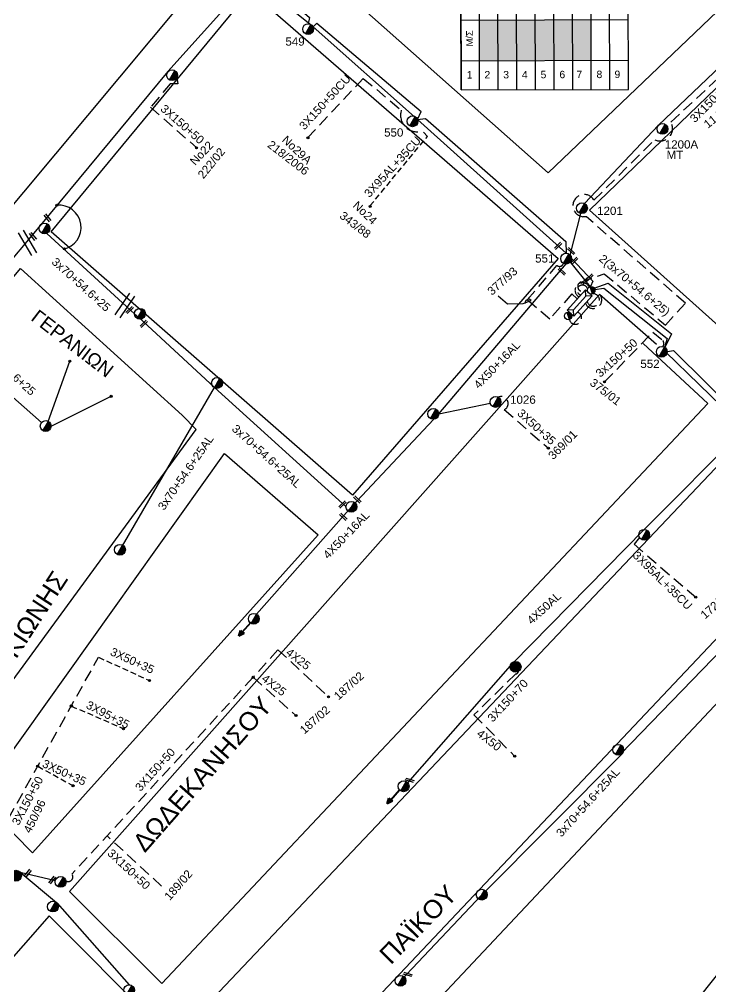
# Model space of a CAD drawing. Header units: millimetres. Extents: x -2449 to 2989, y 8 to 1056.
# Drawn here: x 960.7 to 1111.1, y 403.4 to 613.8 of the extents above; entities that cross this region are included whole.
import ezdxf
from ezdxf.enums import TextEntityAlignment as Align

# ---------------------------------------------------------------- set-up
doc = ezdxf.new("R2010")
doc.units = ezdxf.units.MM
doc.linetypes.add('DASHED', pattern=[19.05, 12.7, -6.35])
for name, color, linetype in [('Άγνωστα', 7, 'Continuous'), ('Ασφαλειοκιβώτια Χ.Τ 9 αναχωρήσεων', 7, 'Continuous'), ('Γυμνά εναέρια ΧΤ (3Φ)   3x50+35CU', 7, 'Continuous'), ('Γυμνά εναέρια ΧΤ (3Φ)   4x50AL', 7, 'Continuous'), ('Γυμνά εναέρια ΧΤ και ΦΟΠ (3Φ)   4x50+16AL', 7, 'Continuous'), ('Επίτονοι', 7, 'Continuous'), ('Επιγραφές - Σχήματα', 7, 'Continuous'), ('Καλώδια ΧΤ   3x150+50CU', 7, 'DASHED'), ('Καλώδια ΧΤ   3x150+70 XLPE', 7, 'DASHED'), ('Μηχανική τομή', 7, 'Continuous'), ('Στύλος Ξύλινος', 7, 'Continuous'), ('Στύλος Ξύλινος @ 1', 7, 'Continuous'), ('Στύλος ΦΜ', 7, 'Continuous'), ('Στύλος ΦΜ @ 1', 7, 'Continuous'), ('Συνδέσεις', 7, 'Continuous'), ('Συνεστραμμένα ΧΤ   3x70+54.6+25 AL', 7, 'SYN_LINE'), ('Τομή', 7, 'Continuous'), ('Υποσταθμός εναέριος 2 στύλων', 7, 'Continuous'), ('Υποσταθμός πόλεως', 7, 'Continuous'), ('Υπόβαθρο ΔΕΗ', 7, 'Continuous'), ('Υπόγεια Καλώδια Δικτύου ΧΤ   .075', 7, 'DASHED'), ('Υπόγεια καλώδια Δικτύου ΧΤ και Παρ. ΧΤ X-95  (3X95AL +35CU  XLPE)', 7, 'DASHED')]:
    doc.layers.add(name, color=color, linetype=linetype)
doc.styles.add('arial', font='arial.ttf')
doc.styles.get("Standard").update_dxf_attribs({"font": 'arial.ttf'})
doc.linetypes.add('SYN_LINE', pattern='A,0.5,-0.0001,["/\\/\\/\\/",Standard,S=0.1,R=0,X=0,Y=-0.05],-0.25', length=0.7501)

# ---------------------------------------------------------------- blocks, each defined once
blk = doc.blocks.new('ΥΠΑΡΧΩΝ ΤΣΙΜΕΝΤΕΝΙΟΣ ΣΤΥΛΟΣ')
at = {"layer": 'Στύλος ΦΜ'}
blk.add_hatch(color=7, dxfattribs=at).paths.add_polyline_path([(-1.29, -2.28, 0.574793), (2.62, 0, 0.268822), (1.3, 2.27)])
at = {"layer": 'Στύλος ΦΜ', "color": 7}
blk.add_line((-1.29, -2.28), (1.3, 2.27), dxfattribs=at)
blk.add_circle((0, 0), 2.62, dxfattribs=at)
at = {"layer": 'Στύλος ΦΜ', "flags": 4}
for tag, p in [('ΑΡΙΘΜΟΣ', (-4.68, 8.05)), ('ΤΥΠΟΣ', (-4.91, 3.03))]:
    blk.add_attdef(tag, p, '', height=4, dxfattribs=at)
blk = doc.blocks.new('ΥΠΑΡΧΩΝ ΞΥΛΙΝΟΣ ΣΤΥΛΟΣ')
at = {"layer": 'Στύλος Ξύλινος'}
h = blk.add_hatch(color=7, dxfattribs=at)
h.paths.add_polyline_path([(-2.62, 0, 0.270008), (-1.29, -2.28), (1.3, 2.27, 0.576266)])
h.paths.add_polyline_path([(-1.29, -2.28, 0.574793), (2.62, 0, 0.268822), (1.3, 2.27)])
at = {"layer": 'Στύλος Ξύλινος', "color": 7}
blk.add_line((-1.29, -2.28), (1.3, 2.27), dxfattribs=at)
blk.add_circle((0, 0), 2.62, dxfattribs=at)
at = {"layer": 'Στύλος Ξύλινος', "flags": 4}
for tag, p in [('ΑΡΙΘΜΟΣ', (-4.91, 8.6)), ('ΤΥΠΟΣ', (-4.85, 3.39))]:
    blk.add_attdef(tag, p, '', height=4, dxfattribs=at)
blk = doc.blocks.new('ΥΠΟΣΤΑΘΜΟΣ ΕΝΑΕΡΙΟΣ ΕΠΙ 2 ΣΤΥΛΩΝ')
at = {"layer": 'Υποσταθμός εναέριος 2 στύλων', "linetype": 'Continuous'}
for points in [[(-11.97, -2.11, 0.574793), (-8.45, -0.07, 0.268822), (-9.64, 1.98)], [(9.68, -2.15, 0.574793), (13.19, -0.1, 0.268822), (12.01, 1.95)]]:
    blk.add_hatch(color=256, dxfattribs=at).paths.add_polyline_path(points)
for p, q in [((-11.97, -2.11), (-9.64, 1.98)), ((9.68, -2.15), (12.01, 1.95))]:
    blk.add_line(p, q, dxfattribs=at)
for centre in [(-10.81, -0.07), (10.84, -0.1)]:
    blk.add_circle(centre, 2.36, dxfattribs=at)
at = {"layer": 'Υποσταθμός πόλεως', "linetype": 'Continuous', "ltscale": 40}
blk.add_lwpolyline([(-8.57, 2.82), (8.57, 2.82), (8.57, -2.82), (-8.57, -2.82)], close=True, dxfattribs=at)
for points in [[(-5.75, 0), (-8.57, 2.82)], [(-8.57, -2.82), (-5.75, 0)], [(-5.75, 0), (5.75, 0)], [(5.75, 0), (8.57, 2.82)], [(8.57, -2.82), (5.75, 0)]]:
    blk.add_lwpolyline(points, dxfattribs=at)
at = {"layer": 'Υποσταθμός εναέριος 2 στύλων', "ltscale": 40, "flags": 1}
for tag, p in [('ΜΕΤΑΣΧΗΜΑΤΙΣΜΟΣ', (14.09, 2.51)), ('ΙΣΧΥΣ', (14.07, -0.28)), ('ΑΡΙΘΜΟΣ', (14.19, -3))]:
    blk.add_attdef(tag, p, '', height=1.8, dxfattribs=at)
blk = doc.blocks.new('ΑΣΦΑΛΕΙΟΚΙΒΩΤΙΟ ΥΠΟΣΤΑΘΜΟΥ 9 ΑΝΑΧΩΡΗΣΕΩΝ')
at = {"layer": 'Ασφαλειοκιβώτια Χ.Τ 9 αναχωρήσεων', "ltscale": 40}
for p, q in [((-23.8, 40.36), (24.02, 40.36)), ((-9.72, 40.36), (-9.72, -40.64)), ((9.94, 40.36), (9.94, -40.64)), ((-23.8, 31.36), (24.02, 31.36)), ((-23.8, 22.36), (24.02, 22.36)), ((-23.8, 13.36), (24.02, 13.36)), ((-23.8, 4.36), (24.02, 4.36)), ((-23.8, -4.64), (24.02, -4.64)), ((-23.8, -13.64), (24.02, -13.64)), ((-23.8, -22.64), (24.02, -22.64)), ((-23.8, -31.64), (24.02, -31.64))]:
    blk.add_line(p, q, dxfattribs=at)
at = {"layer": 'Ασφαλειοκιβώτια Χ.Τ 9 αναχωρήσεων'}
blk.add_lwpolyline([(-23.8, -40.64), (24.02, -40.64), (24.02, 40.36), (-23.8, 40.36)], close=True, dxfattribs=at)
for s, p in [('1', (-18.29, 37.57)), ('2', (-18.29, 29)), ('3', (-18.29, 19.93)), ('4', (-18.29, 10.91)), ('5', (-18.29, 1.89)), ('6', (-18.29, -7.24)), ('7', (-18.29, -15.48)), ('8', (-18.29, -25.17)), ('9', (-18.29, -33.86))]:
    blk.add_text(s, height=3.6, rotation=270, dxfattribs=at).set_placement(p)
at = {"layer": 'Ασφαλειοκιβώτια Χ.Τ 9 αναχωρήσεων', "ltscale": 40}
for tag, height, p in [('ΟΝΟΜΑ', 5, (-0.16, 44.31)), ('ΚΕΙΜΕΝΟ 1', 2, (17.06, 35.59)), ('ΚΕΙΜΕΝΟ 2', 2, (17.06, 26.88)), ('ΚΕΙΜΕΝΟ 3', 2, (17.06, 17.69)), ('ΚΕΙΜΕΝΟ 4', 2, (17.06, 8.71)), ('ΚΕΙΜΕΝΟ 5', 2, (17.06, -0.13)), ('ΚΕΙΜΕΝΟ 6', 2, (17.06, -9.05)), ('ΚΕΙΜΕΝΟ 7', 2, (17.06, -18.13)), ('ΚΕΙΜΕΝΟ 8', 2, (17.06, -26.85)), ('ΚΕΙΜΕΝΟ 9', 2, (17.06, -35.99)), ('ΣΧ', 2, (-0.1, -42.64))]:
    blk.add_attdef(tag, text='', height=height, dxfattribs=at).set_placement(p, align=Align.MIDDLE_CENTER)
blk = doc.blocks.new('ΜΗΧΑΝΙΚΗ ΤΟΜΗ')
at = {"layer": 'Μηχανική τομή', "ltscale": 40}
for p, q in [((-1.89, 0.78), (1.89, 0.78)), ((1.89, 0), (-1.89, 0))]:
    blk.add_line(p, q, dxfattribs=at)
blk = doc.blocks.new('_ΣΥΝΔΕΣΗ')
at = {"layer": 'Συνδέσεις', "linetype": 'SYN_LINE', "ltscale": 40}
blk.add_hatch(color=256, dxfattribs=at).paths.add_polyline_path([(0.5, -0.01, 1), (-0.5, -0.01, 1)])
at = {"layer": 'Συνδέσεις'}
blk.add_circle((0, -0.01), 0.5, dxfattribs=at)
blk = doc.blocks.new('ΤΟΜΗ')
at = {"layer": 'Τομή', "ltscale": 40}
for p, q in [((-5.68, 0), (5.68, 0)), ((5.68, -2.33), (-5.68, -2.33))]:
    blk.add_line(p, q, dxfattribs=at)
blk = doc.blocks.new('ΕΠΙΤΟΝΟΣ')
at = {"layer": 'Επίτονοι', "lineweight": 40, "ltscale": 40}
blk.add_hatch(color=256, dxfattribs=at).paths.add_polyline_path([(-1.13, 6.47), (0, 9.1), (1.13, 6.47)])
for p, q in [((-1.13, 6.47), (0, 9.1)), ((1.13, 6.47), (-1.13, 6.47)), ((-1.13, 6.47), (0, 6.47)), ((0, 9.1), (1.13, 6.47)), ((0, 6.47), (0, 0))]:
    blk.add_line(p, q, dxfattribs=at)

msp = doc.modelspace()

# ---------------------------------------------------------------- hatches: boundary and pattern name
at = {"layer": 'Ασφαλειοκιβώτια Χ.Τ 9 αναχωρήσεων', "ltscale": 40}
for color, points in [(1, [(1060.82, 613.67), (1060.85, 604.83), (1064.9, 604.84), (1064.87, 613.68)]), (133, [(1064.87, 613.68), (1064.9, 604.84), (1068.95, 604.85), (1068.92, 613.7)]), (2, [(1068.92, 613.7), (1068.95, 604.85), (1073, 604.86), (1072.97, 613.71)]), (85, [(1072.97, 613.71), (1073, 604.86), (1077.05, 604.88), (1077.02, 613.72)]), (62, [(1077.02, 613.72), (1077.05, 604.88), (1081.1, 604.89), (1081.07, 613.73)]), (30, [(1081.07, 613.73), (1081.1, 604.89), (1085.15, 604.9), (1085.12, 613.75)])]:
    msp.add_hatch(color=color, dxfattribs=at).paths.add_polyline_path(points)

# ---------------------------------------------------------------- linework, layer by layer
at = {"layer": 'Άγνωστα', "color": 151, "linetype": 'DASHED', "ltscale": 0.2}
for p, q in [((1016.97, 476.68), (1011.59, 470.67)), ((1011.59, 470.67), (972.13, 427.85)), ((991.67, 425.21), (979.79, 436.16))]:
    msp.add_line(p, q, dxfattribs=at)
at = {"layer": 'Άγνωστα', "color": 30, "linetype": 'DASHED', "ltscale": 0.2}
for points in [[(1102.47, 591.44), (1114.77, 602.87)], [(1085.73, 574.47), (1098.99, 587.65)]]:
    msp.add_lwpolyline(points, dxfattribs=at)
at = {"layer": 'Άγνωστα', "color": 2, "linetype": 'SYN_LINE', "ltscale": 20}
msp.add_lwpolyline([(1047.38, 592.05), (1048.17, 593.79)], dxfattribs=at)
at = {"layer": 'Άγνωστα', "color": 30, "linetype": 'DASHED', "ltscale": 0.2}
for points in [[(1098.99, 587.65, 0.753959), (1102.47, 591.44)], [(1082.91, 556.67), (1087.98, 558.49), (1101.29, 547.3), (1105.64, 552.08), (1084.1, 570.89), (1083.33, 570.89, -1.644496), (1085.73, 574.47)], [(1083.68, 554.76, -1.067334), (1082.91, 556.67)]]:
    msp.add_lwpolyline(points, format="xyb", dxfattribs=at)
at = {"layer": 'Άγνωστα', "color": 151, "linetype": 'DASHED', "ltscale": 0.2}
for points in [[(1016.97, 476.68), (1027.95, 466.44)], [(1011.59, 470.67), (1020.9, 462.34)]]:
    msp.add_lwpolyline(points, dxfattribs=at)
at = {"layer": 'Άγνωστα', "color": 1, "linetype": 'DASHED', "ltscale": 0.2}
msp.add_lwpolyline([(1059.64, 462.53), (1068.49, 453.49)], dxfattribs=at)
at = {"layer": 'Άγνωστα', "color": 151, "linetype": 'SYN_LINE', "ltscale": 10}
for points in [[(960.86, 428.25), (968.54, 426.42)], [(960.86, 428.25), (968.77, 421.68)]]:
    msp.add_lwpolyline(points, dxfattribs=at)
at = {"layer": 'Άγνωστα', "color": 151, "linetype": 'SYN_LINE', "ltscale": 20}
msp.add_lwpolyline([(968.95, 421.51), (984.6, 403.76)], dxfattribs=at)
at = {"layer": 'Γυμνά εναέρια ΧΤ (3Φ)   3x50+35CU', "color": 85, "linetype": 'DASHED', "ltscale": 0.2}
msp.add_lwpolyline([(995, 601.2), (995.2, 599.83), (993.55, 599.83), (989.25, 594.7), (999.33, 585.85)], dxfattribs=at)
at = {"layer": 'Γυμνά εναέρια ΧΤ (3Φ)   3x50+35CU', "color": 62, "linetype": 'SYN_LINE', "ltscale": 10}
msp.add_lwpolyline([(1051.96, 527.98), (1063.18, 530.34)], dxfattribs=at)
at = {"layer": 'Γυμνά εναέρια ΧΤ (3Φ)   3x50+35CU', "color": 62, "linetype": 'DASHED', "ltscale": 0.2}
msp.add_lwpolyline([(1066.24, 528.91), (1075.83, 520.5)], dxfattribs=at)
msp.add_arc((1065.58, 530.25), 1.5, 296.1352, 116.2173, dxfattribs=at)
at = {"layer": 'Γυμνά εναέρια ΧΤ (3Φ)   4x50AL', "color": 1, "linetype": 'Continuous', "ltscale": 0.1}
msp.add_lwpolyline([(1045.24, 447.71), (1068.11, 473.75), (1096.67, 502.85), (1118.21, 524.42)], dxfattribs=at)
at = {"layer": 'Γυμνά εναέρια ΧΤ και ΦΟΠ (3Φ)   4x50+16AL', "color": 62, "ltscale": 0.2}
msp.add_lwpolyline([(1012.31, 484.42), (1032.97, 507.76), (1051.96, 527.98), (1079.69, 560.6)], dxfattribs=at)
at = {"layer": 'Επιγραφές - Σχήματα', "color": 62, "linetype": 'DASHED', "ltscale": 0.2}
msp.add_lwpolyline([(1082.09, 552.99), (1080.9, 554.07), (1076.13, 548.6), (1071.22, 552.8), (1077.69, 560.27)], dxfattribs=at)
at = {"layer": 'Επιγραφές - Σχήματα', "linetype": 'Continuous', "ltscale": 0.2}
msp.add_lwpolyline([(1064.87, 553.67), (1066.9, 551.92), (1070.33, 551.99), (1072.08, 552.62), (1071.59, 553.04), (1070.89, 552.69), (1070.61, 551.92)], dxfattribs=at)
at = {"layer": 'Επιγραφές - Σχήματα', "color": 1, "linetype": 'DASHED', "ltscale": 0.2}
msp.add_lwpolyline([(1088.07, 534.93), (1098.59, 545.8), (1100.73, 543.97)], dxfattribs=at)
at = {"layer": 'Επιγραφές - Σχήματα', "linetype": 'Continuous', "ltscale": 0.2}
msp.add_arc((969.3, 568.56), 4.84, 281.5288, 95.416, dxfattribs=at)
at = {"layer": 'Επιγραφές - Σχήματα', "color": 62, "linetype": 'DASHED', "ltscale": 0.2}
for centre, radius, start, end in [((1078.25, 560.96), 0.882, 230.8974, 346.4168), ((1081.72, 548.82), 1.35, 192.128, 72.3065)]:
    msp.add_arc(centre, radius, start, end, dxfattribs=at)
at = {"layer": 'Επιγραφές - Σχήματα', "color": 85, "linetype": 'DASHED', "ltscale": 0.2}
msp.add_arc((1083.25, 554.88), 1.63, 25.5351, 242.394, dxfattribs=at)
at = {"layer": 'Επιγραφές - Σχήματα', "color": 2, "linetype": 'DASHED', "ltscale": 0.2}
msp.add_arc((1083.25, 554.88), 1.13, 10.8574, 247.6733, dxfattribs=at)
at = {"layer": 'Επιγραφές - Σχήματα', "color": 133, "linetype": 'DASHED', "ltscale": 0.2}
msp.add_arc((1085.59, 552.77), 1.85, 202.7218, 79.9345, dxfattribs=at)
at = {"layer": 'Επιγραφές - Σχήματα', "color": 1, "linetype": 'DASHED', "ltscale": 0.2}
for centre, radius, start, end in [((1085.59, 552.77), 1.35, 192.128, 97.5734), ((1099.81, 543.29), 1.14, 325.5301, 36.5715)]:
    msp.add_arc(centre, radius, start, end, dxfattribs=at)
at = {"layer": 'Επιγραφές - Σχήματα', "color": 151, "linetype": 'DASHED', "ltscale": 0.2}
msp.add_arc((971.36, 427.23), 0.996, 238.9873, 38.6274, dxfattribs=at)
at = {"layer": 'Καλώδια ΧΤ   3x150+50CU', "color": 2, "ltscale": 0.2}
msp.add_lwpolyline([(1023.44, 588.04), (1035.55, 600.99), (1043.8, 594.07), (1043.71, 593.51, 0.562611), (1048.36, 589.56, -0.161766)], format="xyb", dxfattribs=at)
at = {"layer": 'Καλώδια ΧΤ   3x150+70 XLPE', "color": 1, "ltscale": 0.2}
msp.add_lwpolyline([(1068.92, 472.99), (1069.2, 472.64, -0.583878), (1068.68, 471.38), (1059.64, 462.53)], format="xyb", dxfattribs=at)
at = {"layer": 'Συνεστραμμένα ΧΤ   3x70+54.6+25 AL', "color": 85, "ltscale": 20}
for p, q in [((1010.57, 622.01), (993.05, 602.46)), ((993.05, 602.46), (965.27, 569.08))]:
    msp.add_line(p, q, dxfattribs=at)
at = {"layer": 'Συνεστραμμένα ΧΤ   3x70+54.6+25 AL', "color": 151, "ltscale": 20}
msp.add_line((965.27, 569.08), (944.76, 544.5), dxfattribs=at)
at = {"layer": 'Συνεστραμμένα ΧΤ   3x70+54.6+25 AL', "color": 1, "linetype": 'SYN_LINE', "ltscale": 15}
msp.add_line((1101.28, 541.51), (1117.63, 525.63), dxfattribs=at)
at = {"layer": 'Συνεστραμμένα ΧΤ   3x70+54.6+25 AL', "color": 62, "linetype": 'SYN_LINE', "ltscale": 20}
msp.add_line((1003.13, 533.7), (982.59, 498.42), dxfattribs=at)
at = {"layer": 'Συνεστραμμένα ΧΤ   3x70+54.6+25 AL', "color": 27, "ltscale": 20}
for p, q in [((1121.89, 485.38), (1091.61, 454.03)), ((1091.85, 454.05), (1061.33, 423.37))]:
    msp.add_line(p, q, dxfattribs=at)
at = {"layer": 'Συνεστραμμένα ΧΤ   3x70+54.6+25 AL', "color": 1, "ltscale": 20}
msp.add_line((1061.33, 423.37), (1043.68, 404.64), dxfattribs=at)
at = {"layer": 'Συνεστραμμένα ΧΤ   3x70+54.6+25 AL', "color": 62, "linetype": 'SYN_LINE', "ltscale": 20}
for points in [[(1083.72, 573.77), (1099.79, 590.8), (1114.85, 605.2), (1131.09, 620.44), (1147.85, 636.47)], [(986.6, 549), (1003.14, 533.69), (1031.79, 507.76)]]:
    msp.add_lwpolyline(points, dxfattribs=at)
at = {"layer": 'Συνεστραμμένα ΧΤ   3x70+54.6+25 AL', "color": 2, "linetype": 'SYN_LINE', "ltscale": 15}
msp.add_lwpolyline([(1012.33, 623.03), (1013.22, 623.41), (1023.87, 614.23), (1023.55, 612.88)], dxfattribs=at)
at = {"layer": 'Συνεστραμμένα ΧΤ   3x70+54.6+25 AL', "color": 85, "linetype": 'SYN_LINE', "ltscale": 20}
for points in [[(1079.69, 562.95), (1047.38, 592.05), (1024.61, 612.21), (1012.07, 622.29)], [(966.68, 567.26), (985.77, 549.77), (986.6, 549)]]:
    msp.add_lwpolyline(points, dxfattribs=at)
at = {"layer": 'Συνεστραμμένα ΧΤ   3x70+54.6+25 AL', "color": 2, "linetype": 'SYN_LINE', "ltscale": 20}
for points in [[(1024.61, 612.21), (1025.44, 612.98), (1048.17, 593.79)], [(1047.38, 592.05), (1049.12, 592.27), (1079.6, 565.48), (1079.69, 562.95)]]:
    msp.add_lwpolyline(points, dxfattribs=at)
at = {"layer": 'Συνεστραμμένα ΧΤ   3x70+54.6+25 AL', "color": 62, "linetype": 'SYN_LINE', "ltscale": 8}
msp.add_lwpolyline([(1080.58, 562.55), (1082.87, 571.59)], dxfattribs=at)
at = {"layer": 'Συνεστραμμένα ΧΤ   3x70+54.6+25 AL', "color": 2, "linetype": 'SYN_LINE', "ltscale": 8}
msp.add_lwpolyline([(1080.34, 561.3), (1084.89, 555.66)], dxfattribs=at)
at = {"layer": 'Συνεστραμμένα ΧΤ   3x70+54.6+25 AL', "color": 85, "linetype": 'SYN_LINE', "ltscale": 8}
msp.add_lwpolyline([(1080.86, 561.77), (1085.47, 556.87), (1084.99, 555.69)], dxfattribs=at)
at = {"layer": 'Συνεστραμμένα ΧΤ   3x70+54.6+25 AL', "color": 133, "linetype": 'SYN_LINE', "ltscale": 15}
for points in [[(1085.81, 555.37), (1088.83, 556.41), (1102.6, 545.43), (1101.19, 542.44)], [(1101.28, 541.51), (1103.02, 541.75), (1117.67, 527.32), (1118.19, 526.46)]]:
    msp.add_lwpolyline(points, dxfattribs=at)
at = {"layer": 'Συνεστραμμένα ΧΤ   3x70+54.6+25 AL', "color": 1, "linetype": 'SYN_LINE', "ltscale": 15}
msp.add_lwpolyline([(1085.95, 555.08), (1087.9, 555.35), (1101.68, 544.37), (1101.09, 542.51)], dxfattribs=at)
at = {"layer": 'Συνεστραμμένα ΧΤ   3x70+54.6+25 AL', "color": 151, "linetype": 'SYN_LINE', "ltscale": 20}
msp.add_lwpolyline([(946.03, 543.28), (965.52, 526.09)], dxfattribs=at)
at = {"layer": 'Συνεστραμμένα ΧΤ   3x70+54.6+25 AL', "color": 151, "linetype": 'SYN_LINE', "ltscale": 15}
for points in [[(967.01, 526.36), (971.69, 539.44)], [(967.6, 525.34), (980.67, 531.81)]]:
    msp.add_lwpolyline(points, dxfattribs=at)
at = {"layer": 'Υπόβαθρο ΔΕΗ'}
for points in [[(1142.85, 644.57), (1075.75, 580.46), (1019.69, 630.18), (1085.07, 707.4), (1142.85, 644.57)], [(871.43, 528.09), (895.74, 555.79), (932.86, 595.56), (963.41, 628.28), (979.96, 646.02), (1003.36, 626.33), (899.2, 501.58), (884.21, 516.45)], [(1180.06, 607.42), (1151.68, 636.81), (1084.74, 572.3), (1115.71, 544.58)], [(967.64, 567.56), (1010.92, 620.01), (1077.95, 561.81), (1033.23, 510.32), (967.64, 567.56)], [(905.74, 492.26), (911.46, 499.08), (911.46, 499.81), (960.98, 559.59), (996.13, 527.68)], [(1099.38, 543.11), (1086.94, 553.95), (971.64, 424.08)], [(971.64, 424.08), (991.68, 404.01), (1110.55, 530.24), (1096.42, 543.31)], [(945.3, 450.96), (999.16, 524.6), (996.13, 527.68)], [(998.9, 396.66), (1118.73, 523.09), (1138, 506.16), (1017.34, 378.44), (998.9, 396.66)], [(951.82, 444.36), (1005.32, 519.34), (1025.76, 501.7), (963.54, 432.45), (951.82, 444.36)], [(1023.99, 370.89), (1145.16, 499.68), (1169.84, 477.71), (1058, 337.68), (1023.99, 370.89)], [(983.7, 342.91), (1012.64, 373.16), (967.17, 418.8), (939.32, 387.09), (983.7, 342.91)]]:
    msp.add_lwpolyline(points, dxfattribs=at)
at = {"layer": 'Υπόγεια Καλώδια Δικτύου ΧΤ   .075', "color": 27, "linetype": 'DASHED', "ltscale": 0.2}
msp.add_lwpolyline([(954.62, 433.29), (977.93, 475.02)], dxfattribs=at)
at = {"layer": 'Υπόγεια Καλώδια Δικτύου ΧΤ   .075', "color": 27, "linetype": 'DASHED', "ltscale": 0.1}
for points in [[(977.93, 475.02), (989.04, 469.95)], [(972.01, 464.42), (983.38, 459.48)], [(964.69, 451.32), (972.39, 447.08)]]:
    msp.add_lwpolyline(points, dxfattribs=at)
at = {"layer": 'Υπόγεια καλώδια Δικτύου ΧΤ και Παρ. ΧΤ X-95  (3X95AL +35CU  XLPE)', "color": 2, "linetype": 'DASHED', "ltscale": 0.1}
msp.add_lwpolyline([(1037, 573.22), (1049.51, 588.36), (1048.36, 589.56)], dxfattribs=at)
at = {"layer": 'Υπόγεια καλώδια Δικτύου ΧΤ και Παρ. ΧΤ X-95  (3X95AL +35CU  XLPE)', "color": 1, "linetype": 'DASHED', "ltscale": 0.2}
msp.add_lwpolyline([(1095.65, 501.1), (1094.47, 499.61), (1107.89, 488.1)], dxfattribs=at)

# ---------------------------------------------------------------- block references
at = {"layer": 'Ασφαλειοκιβώτια Χ.Τ 9 αναχωρήσεων', "color": 1, "ltscale": 40, "xscale": 0.4500000000000025, "yscale": 0.4500000000000025, "zscale": 0.4500000000000025, "rotation": 90.1802510118842}
msp.add_blockref('ΑΣΦΑΛΕΙΟΚΙΒΩΤΙΟ ΥΠΟΣΤΑΘΜΟΥ 9 ΑΝΑΧΩΡΗΣΕΩΝ', (1074.95, 609.24), dxfattribs=at)
at = {"layer": 'Επίτονοι', "xscale": 0.4499999999996769, "yscale": 0.4499999999996769, "zscale": 0.4499999999996769, "rotation": 138.5661820382009}
for p in [(1011.15, 482.7), (1043.44, 446.21)]:
    msp.add_blockref('ΕΠΙΤΟΝΟΣ', p, dxfattribs=at)
at = {"layer": 'Μηχανική τομή'}
for p, xscale, yscale, zscale, rotation in [((966.67, 570.52), 0.4999999999999989, 0.4999999999999989, 0.4999999999999989, 309.2415489733388), ((963.51, 566.47), 0.4999999999999989, 0.4999999999999989, 0.4999999999999989, 309.2415489733388), ((1078.09, 564.41), 0.5000000000000375, 0.5000000000000375, 0.5000000000000375, 43.87502535860769), ((1080.92, 563.56), 0.5000000000000399, 0.5000000000000399, 0.5000000000000399, 137.0556372332396), ((1081.58, 561.12), 0.5000000000000375, 0.5000000000000375, 0.5000000000000375, 43.87502535860769), ((1078.89, 559.13), 0.5000000000000399, 0.5000000000000399, 0.5000000000000399, 137.0556372332396), ((1084.92, 557.53), 0.5000000000000375, 0.5000000000000375, 0.5000000000000375, 43.87502535860769), ((1083.92, 556.73), 0.5000000000000375, 0.5000000000000375, 0.5000000000000375, 43.87502535860769), ((984.56, 550.73), 0.4999999999999845, 0.4999999999999845, 0.4999999999999845, 223.4785223986138), ((987.65, 547.72), 0.4999999999999845, 0.4999999999999845, 0.4999999999999845, 223.4785223986138), ((1034.4, 509.49), 0.5000000000000399, 0.5000000000000399, 0.5000000000000399, 137.0556372332396), ((1030.89, 508.42), 0.4999999999999845, 0.4999999999999845, 0.4999999999999845, 223.4785223986138), ((1031.32, 505.73), 0.5000000000000399, 0.5000000000000399, 0.5000000000000399, 137.0556372332396), ((1045.59, 448.07), 0.5000000000000338, 0.5000000000000338, 0.5000000000000338, 343.9475666761257), ((962.68, 427.91), 0.4999999999999996, 0.4999999999999996, 0.4999999999999996, 51.58810662608872), ((967.99, 426.45), 0.4999999999999994, 0.4999999999999994, 0.4999999999999994, 51.58810662608873), ((1045.17, 405.84), 0.5000000000000336, 0.5000000000000336, 0.5000000000000336, 343.9475666761257)]:
    msp.add_blockref('ΜΗΧΑΝΙΚΗ ΤΟΜΗ', p, dxfattribs=dict(at, xscale=xscale, yscale=yscale, zscale=zscale, rotation=rotation))
at = {"layer": 'Στύλος Ξύλινος @ 1', "ltscale": 40, "xscale": 0.4499999999998181, "yscale": 0.4499999999998181, "zscale": 0.4499999999998181}
for p in [(1068.7, 472.95), (959.96, 427.49)]:
    msp.add_blockref('ΥΠΑΡΧΩΝ ΞΥΛΙΝΟΣ ΣΤΥΛΟΣ', p, dxfattribs=at)
at = {"layer": 'Στύλος ΦΜ @ 1', "ltscale": 40}
ref = msp.add_blockref('ΥΠΑΡΧΩΝ ΤΣΙΜΕΝΤΕΝΙΟΣ ΣΤΥΛΟΣ', (1023.55, 611.7), dxfattribs=dict(at, xscale=0.4499999999998181, yscale=0.4499999999998181, zscale=0.4499999999998181))
ref.add_attrib('ΑΡΙΘΜΟΣ', '549', (1018.6, 608.11), dxfattribs={"layer": 'Στύλος ΦΜ', "height": 1.8, "flags": 4})
at = {"layer": 'Στύλος ΦΜ @ 1', "ltscale": 40, "xscale": 0.4499999999998181, "yscale": 0.4499999999998181, "zscale": 0.4499999999998181}
for p in [(993.93, 601.68), (966.18, 568.33), (986.94, 549.77), (1003.72, 534.71), (1050.78, 527.98), (966.43, 525.34), (1032.96, 507.76), (1096.67, 501.67), (982.59, 498.42), (1011.72, 483.4), (1091.03, 454.9), (1044.32, 446.96), (969.69, 426.15), (1061.32, 423.37), (968.02, 420.78), (1043.65, 404.64), (984.6, 402.58)]:
    msp.add_blockref('ΥΠΑΡΧΩΝ ΤΣΙΜΕΝΤΕΝΙΟΣ ΣΤΥΛΟΣ', p, dxfattribs=at)
at = {"layer": 'Στύλος ΦΜ @ 1', "ltscale": 40}
ref = msp.add_blockref('ΥΠΑΡΧΩΝ ΤΣΙΜΕΝΤΕΝΙΟΣ ΣΤΥΛΟΣ', (1046.27, 591.65), dxfattribs=dict(at, xscale=0.4499999999998181, yscale=0.4499999999998181, zscale=0.4499999999998181))
ref.add_attrib('ΑΡΙΘΜΟΣ', '550', (1040.08, 588.32), dxfattribs={"layer": 'Στύλος ΦΜ', "height": 1.8, "flags": 4})
ref = msp.add_blockref('ΥΠΑΡΧΩΝ ΤΣΙΜΕΝΤΕΝΙΟΣ ΣΤΥΛΟΣ', (1100.65, 589.99), dxfattribs=dict(at, xscale=0.4499999999998181, yscale=0.4499999999998181, zscale=0.4499999999998181))
ref.add_attrib('ΤΥΠΟΣ', '1200Α', (1101.15, 585.71), dxfattribs={"layer": 'Στύλος ΦΜ', "height": 1.8, "flags": 4})
ref.add_attrib('ΑΡΙΘΜΟΣ', 'ΜΤ', (1101.55, 583.46), dxfattribs={"layer": 'Στύλος ΦΜ', "height": 1.8, "flags": 4})
ref = msp.add_blockref('ΥΠΑΡΧΩΝ ΤΣΙΜΕΝΤΕΝΙΟΣ ΣΤΥΛΟΣ', (1083.13, 572.74), dxfattribs=dict(at, xscale=0.4499999999998181, yscale=0.4499999999998181, zscale=0.4499999999998181))
ref.add_attrib('ΤΥΠΟΣ', '1201', (1086.43, 571.27), dxfattribs={"layer": 'Στύλος ΦΜ', "height": 1.8, "flags": 4})
ref = msp.add_blockref('ΥΠΑΡΧΩΝ ΤΣΙΜΕΝΤΕΝΙΟΣ ΣΤΥΛΟΣ', (1079.69, 561.77), dxfattribs=dict(at, xscale=0.4499999999998181, yscale=0.4499999999998181, zscale=0.4499999999998181))
ref.add_attrib('ΑΡΙΘΜΟΣ', '551', (1072.94, 560.91), dxfattribs={"layer": 'Στύλος ΦΜ', "height": 1.8, "flags": 4})
ref = msp.add_blockref('ΥΠΑΡΧΩΝ ΤΣΙΜΕΝΤΕΝΙΟΣ ΣΤΥΛΟΣ', (1100.5, 541.49), dxfattribs=dict(at, xscale=0.4499999999998181, yscale=0.4499999999998181, zscale=0.4499999999998181))
ref.add_attrib('ΑΡΙΘΜΟΣ', '552', (1095.84, 537.98), dxfattribs={"layer": 'Στύλος ΦΜ', "height": 1.8, "flags": 4})
ref = msp.add_blockref('ΥΠΑΡΧΩΝ ΤΣΙΜΕΝΤΕΝΙΟΣ ΣΤΥΛΟΣ', (1064.33, 530.58), dxfattribs=dict(at, xscale=0.4499999999998181, yscale=0.4499999999998181, zscale=0.4499999999998181))
ref.add_attrib('ΑΡΙΘΜΟΣ', '1026', (1067.49, 530.18), dxfattribs={"layer": 'Στύλος ΦΜ', "height": 1.8, "flags": 4})
at = {"layer": 'Συνδέσεις', "xscale": 0.4500000000000455, "yscale": 0.4500000000000455, "zscale": 0.4500000000000455}
for p in [(1023.51, 588.06), (999.25, 585.88), (968.85, 573.38), (1037.03, 573.14), (970.54, 563.9), (971.69, 539.45), (1088.04, 534.94), (980.67, 531.81), (1075.82, 520.51), (1107.89, 488.11), (989.04, 469.96), (1011.59, 470.67), (1027.96, 466.44), (972.01, 464.43), (1020.9, 462.35), (983.38, 459.49), (1068.5, 453.49), (964.69, 451.32), (972.39, 447.08)]:
    msp.add_blockref('_ΣΥΝΔΕΣΗ', p, dxfattribs=at)
at = {"layer": 'Τομή'}
for p, xscale, yscale, zscale, rotation in [((961.99, 564.9), 0.4999999999999232, 0.4999999999999232, 0.4999999999999232, 120.6652940437248), ((983.18, 551.91), 0.4999999999999817, 0.4999999999999817, 0.4999999999999817, 55.67736179143019)]:
    msp.add_blockref('ΤΟΜΗ', p, dxfattribs=dict(at, xscale=xscale, yscale=yscale, zscale=zscale, rotation=rotation))
at = {"layer": 'Υποσταθμός εναέριος 2 στύλων', "xscale": 0.3465983203335736, "yscale": 0.3465983203335736, "zscale": 0.3465983203335736, "rotation": 48.17008898248557}
msp.add_blockref('ΥΠΟΣΤΑΘΜΟΣ ΕΝΑΕΡΙΟΣ ΕΠΙ 2 ΣΤΥΛΩΝ', (1082.62, 552.11), dxfattribs=at)

# ---------------------------------------------------------------- texts
at = {"layer": 'Άγνωστα', "linetype": 'SYN_LINE', "ltscale": 20, "char_height": 1.8, "width": 69.1904, "attachment_point": 1, "style": 'arial'}
for s, insert, rotation in [('3X150+50', (1106.42, 592.48), 45.1751), ('3X150+50', (992.43, 595.48), 318.903), ('3X50+35', (1070.11, 529.23), 317.9047), ('4X25', (1019.64, 477.16), 322.3027), ('4X25', (1014.36, 471.48), 322.3027), ('4X50', (1061.16, 459.5), 322.3027), ('3X150+50', (985.72, 446.9), 48.0303), ('3X150+50', (980.93, 433.49), 317.139)]:
    msp.add_mtext(s, dxfattribs=dict(at, insert=insert, rotation=rotation))
at = {"layer": 'Γυμνά εναέρια ΧΤ (3Φ)   4x50AL', "linetype": 'DASHED', "ltscale": 0.1, "insert": (1070.98, 483.38), "char_height": 1.8, "width": 69.1904, "attachment_point": 1, "rotation": 42.4891, "style": 'arial'}
msp.add_mtext('4X50AL', dxfattribs=at)
at = {"layer": 'Γυμνά εναέρια ΧΤ και ΦΟΠ (3Φ)   4x50+16AL', "ltscale": 40, "char_height": 1.8, "width": 69.1904, "attachment_point": 1, "rotation": 46.1418, "style": 'arial'}
for insert in [(1059.41, 534.55), (1026.6, 497.53)]:
    msp.add_mtext('4X50+16AL', dxfattribs=dict(at, insert=insert))
at = {"layer": 'Επιγραφές - Σχήματα', "width": 157.7424, "attachment_point": 1}
for s, insert, char_height, rotation in [('\\pt128;ΠΑΡΝΩΝΟΣ', (955.55, 615.91), 4, 45.7448), ('ΓEPANΙΩN', (964.84, 550.9), 3, 322.4907), ('\\pt128;ΓΚΙΩΝΗΣ', (954.97, 474.11), 4, 56.9372), ('\\pt128;ΔΩΔΕΚΑΝΗΣΟΥ', (985.02, 435), 4, 48.7028), ('\\pt128;ΠΑΪΚΟΥ', (1038.67, 410.77), 4, 45.6291)]:
    msp.add_mtext(s, dxfattribs=dict(at, insert=insert, char_height=char_height, rotation=rotation))
at = {"layer": 'Επιγραφές - Σχήματα', "linetype": 'SYN_LINE', "ltscale": 20, "attachment_point": 1, "style": 'arial'}
for s, insert, char_height, width, rotation in [('\\A1;M/Σ', (1057.95, 607.94), 1.44, 55.3523, 90.3448), ('114/04', (1109.41, 591.41), 1.8, 69.1904, 38.821), ('Nο22', (997.64, 583.16), 1.8, 69.1904, 46.4538), ('218/2006', (1015.63, 587.62), 1.8, 69.1904, 322.3027), ('Nο29A', (1018.94, 588.71), 1.8, 69.1904, 316.5413), ('222/02', (999.36, 580.13), 1.8, 69.1904, 50.9579), ('Nο24', (1034.36, 574.45), 1.8, 69.1904, 316.5413), ('343/88', (1031.33, 572.19), 1.8, 69.1904, 322.3027), ('377/93', (1062.35, 555), 1.8, 69.1904, 41.6909), ('3x150+50', (1085.91, 537.15), 1.8, 69.1904, 41.6909), ('375/01', (1085.78, 535.84), 1.8, 69.1904, 322.3027), ('369/01', (1075.6, 519.16), 1.8, 69.1904, 45.3333), ('172/94', (1108.73, 484.58), 1.8, 69.1904, 41.6909), ('187/02', (1028.94, 466.93), 1.8, 69.1904, 41.6909), ('187/02', (1021.53, 459.53), 1.8, 69.1904, 41.6909), ('450/96', (961.51, 437.38), 1.8, 69.1904, 63.8489), ('189/02', (992.09, 423.17), 1.8, 69.1904, 48.898)]:
    msp.add_mtext(s, dxfattribs=dict(at, insert=insert, char_height=char_height, width=width, rotation=rotation))
at = {"layer": 'Καλώδια ΧΤ   3x150+50CU', "ltscale": 40, "insert": (1021.42, 590.84), "char_height": 1.8, "width": 69.1904, "attachment_point": 1, "rotation": 47.5305, "style": 'arial'}
msp.add_mtext('3X150+50CU', dxfattribs=at)
at = {"layer": 'Καλώδια ΧΤ   3x150+70 XLPE', "ltscale": 40, "insert": (1062.39, 462), "char_height": 1.8, "width": 69.1904, "attachment_point": 1, "rotation": 47.0748, "style": 'arial'}
msp.add_mtext('3X150+70', dxfattribs=at)
at = {"layer": 'Συνεστραμμένα ΧΤ   3x70+54.6+25 AL', "style": 'arial'}
msp.add_text('3x70+54.6+25AL', height=1.8, rotation=47.8301, dxfattribs=at).set_placement((1078.66, 435.76))
at = {"layer": 'Συνεστραμμένα ΧΤ   3x70+54.6+25 AL', "linetype": 'SYN_LINE', "ltscale": 20, "char_height": 1.8, "attachment_point": 1, "style": 'arial'}
for s, insert, width, rotation in [('2(3x70+54.6+25)', (1087.83, 562.83), 69.1904, 320.1006), ('3x70+54.6+25', (968.77, 562.16), 69.1904, 318.1382), ('3x70+54.6+25', (952.47, 543.9), 69.1904, 318.1382), ('3x70+54.6+25AL', (1007.99, 525.85), 18.5848, 318.1382), ('3x70+54.6+25AL', (990.71, 507.87), 18.5848, 55.2905)]:
    msp.add_mtext(s, dxfattribs=dict(at, insert=insert, width=width, rotation=rotation))
at = {"layer": 'Υπόγεια Καλώδια Δικτύου ΧΤ   .075', "linetype": 'DASHED', "ltscale": 0.1, "char_height": 1.8, "width": 69.1904, "attachment_point": 1, "style": 'arial'}
for s, insert, rotation in [('3X50+35', (981.06, 477.22), 335.4985), ('3X95+35', (975.87, 465.66), 332.7549), ('3X50+35', (966.26, 452.88), 335.4985), ('3X150+50', (958.97, 439.14), 61.9801)]:
    msp.add_mtext(s, dxfattribs=dict(at, insert=insert, rotation=rotation))
at = {"layer": 'Υπόγεια καλώδια Δικτύου ΧΤ και Παρ. ΧΤ X-95  (3X95AL +35CU  XLPE)', "linetype": 'DASHED', "ltscale": 0.1, "char_height": 1.8, "width": 69.1904, "attachment_point": 1, "style": 'arial'}
for insert, rotation in [((1035.56, 576.14), 47.5305), ((1095.31, 498.28), 315.5134)]:
    msp.add_mtext('3X95AL+35CU', dxfattribs=dict(at, insert=insert, rotation=rotation))

doc.saveas('drawing.dxf')
